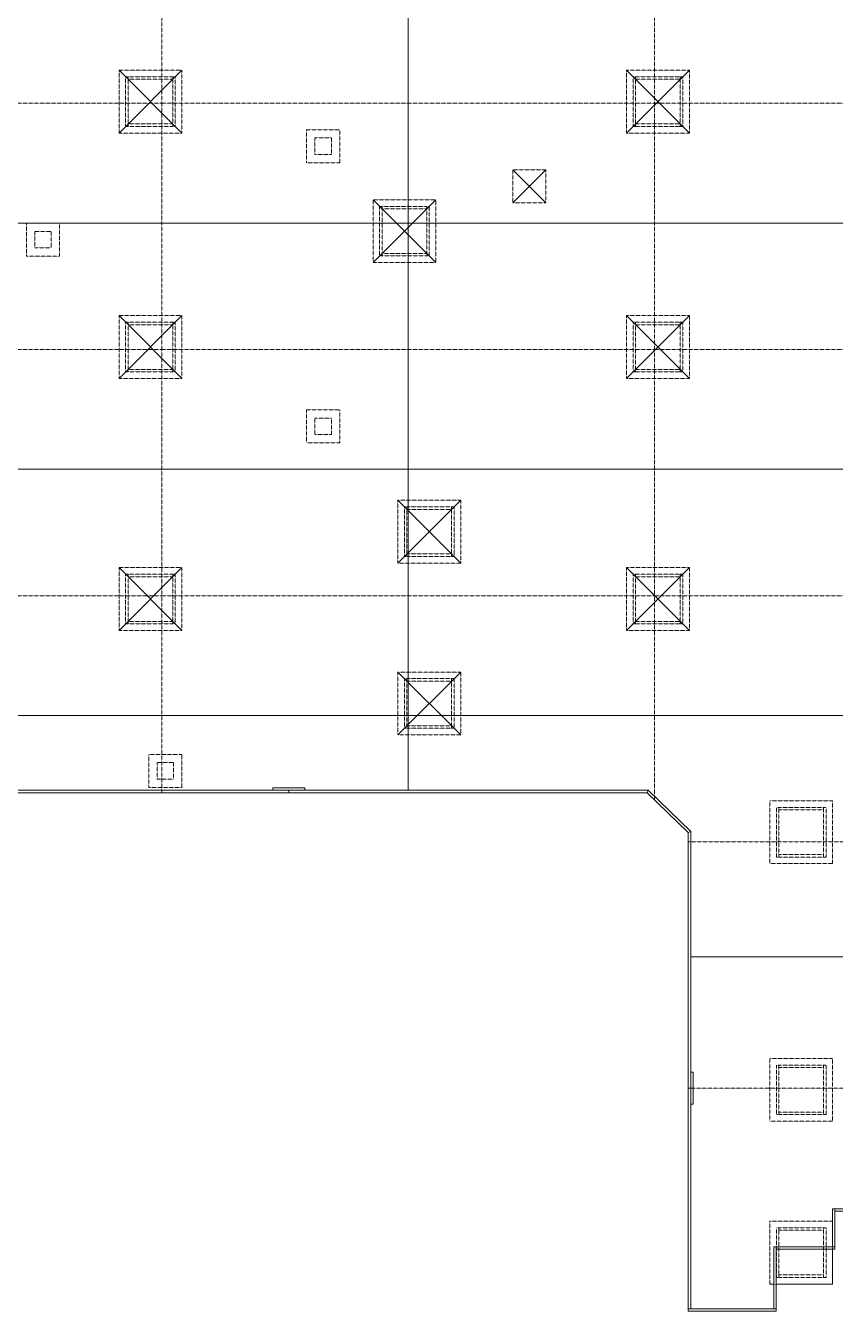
# Model space of a CAD drawing. Header units: millimetres. Extents: x -20225 to 19535, y -17853 to 10707.
# Drawn here: x 6488 to 11385, y -7135 to 644 of the extents above; entities that cross this region are included whole.
import ezdxf

# ---------------------------------------------------------------- set-up
doc = ezdxf.new("R2010")
doc.units = ezdxf.units.MM
doc.linetypes.add('HIDDEN', pattern=[1.905, 1.27, -0.635])

msp = doc.modelspace()

# ---------------------------------------------------------------- linework, layer by layer
at = {"linetype": 'HIDDEN', "lineweight": 0}
for p, q in [((7312, 1664.7), (7312, 174.7)), ((10292, 1664.7), (10292, 174.7)), ((7052, -5.3), (7052, 374.7)), ((7052, 374.7), (7432, 374.7)), ((7092, 34.7), (7092, 334.7)), ((7092, 334.7), (7107, 334.7)), ((7107, 334.7), (7107, 34.7)), ((7107, 334.7), (7377, 334.7)), ((7107, 319.7), (7107, 334.7)), ((7377, 319.7), (7107, 319.7)), ((7377, 334.7), (7377, 319.7)), ((7377, 334.7), (7392, 334.7)), ((7377, 34.7), (7377, 334.7)), ((7392, 334.7), (7392, 34.7)), ((7432, 374.7), (7432, -5.3)), ((10122, -5.3), (10122, 374.7)), ((10122, 374.7), (10502, 374.7)), ((10162, 334.7), (10177, 334.7)), ((10162, 34.7), (10162, 334.7)), ((10177, 334.7), (10177, 34.7)), ((10177, 334.7), (10447, 334.7)), ((10177, 319.7), (10177, 334.7)), ((10447, 319.7), (10177, 319.7)), ((10447, 334.7), (10447, 319.7)), ((10447, 34.7), (10447, 334.7)), ((10447, 334.7), (10462, 334.7)), ((10462, 334.7), (10462, 34.7)), ((10502, 374.7), (10502, -5.3)), ((4332, 174.7), (7312, 174.7)), ((7312, 174.7), (10292, 174.7)), ((7312, 174.7), (7312, -1315.3)), ((10292, 174.7), (11542, 174.7)), ((10292, 174.7), (10292, -1315.3)), ((7107, 34.7), (7092, 34.7)), ((7107, 34.7), (7107, 49.7)), ((7107, 49.7), (7377, 49.7)), ((7377, 34.7), (7107, 34.7)), ((7377, 49.7), (7377, 34.7)), ((7392, 34.7), (7377, 34.7)), ((8187, -185.3), (8187, 14.7)), ((8187, 14.7), (8387, 14.7)), ((8387, 14.7), (8387, -185.3)), ((10177, 34.7), (10162, 34.7)), ((10177, 49.7), (10447, 49.7)), ((10177, 34.7), (10177, 49.7)), ((10447, 34.7), (10177, 34.7)), ((10447, 49.7), (10447, 34.7)), ((10462, 34.7), (10447, 34.7)), ((7432, -5.3), (7052, -5.3)), ((8237, -35.3), (8337, -35.3)), ((8237, -135.3), (8237, -35.3)), ((8337, -35.3), (8337, -135.3)), ((10502, -5.3), (10122, -5.3)), ((8337, -135.3), (8237, -135.3)), ((8387, -185.3), (8187, -185.3)), ((9433.5, -228.3), (9633.5, -228.3)), ((9433.5, -428.3), (9433.5, -228.3)), ((9633.5, -228.3), (9633.5, -428.3)), ((8588.6, -409), (8968.6, -409)), ((8588.6, -789), (8588.6, -409)), ((8628.6, -449), (8643.6, -449)), ((8628.6, -749), (8628.6, -449)), ((8643.6, -449), (8643.6, -749)), ((8643.6, -449), (8913.6, -449)), ((8643.6, -464), (8643.6, -449)), ((8913.6, -464), (8643.6, -464)), ((8913.6, -449), (8913.6, -464)), ((8913.6, -749), (8913.6, -449)), ((8913.6, -449), (8928.6, -449)), ((8928.6, -449), (8928.6, -749)), ((8968.6, -409), (8968.6, -789)), ((9633.5, -428.3), (9433.5, -428.3)), ((6492, -750.3), (6492, -550.3)), ((6542, -700.3), (6542, -600.3)), ((6542, -600.3), (6642, -600.3)), ((6642, -600.3), (6642, -700.3)), ((6692, -550.3), (6692, -750.3)), ((6692, -750.3), (6492, -750.3)), ((6642, -700.3), (6542, -700.3)), ((8643.6, -749), (8628.6, -749)), ((8643.6, -749), (8643.6, -734)), ((8643.6, -734), (8913.6, -734)), ((8913.6, -749), (8643.6, -749)), ((8913.6, -734), (8913.6, -749)), ((8928.6, -749), (8913.6, -749)), ((8968.6, -789), (8588.6, -789)), ((7052, -1110.3), (7432, -1110.3)), ((7052, -1490.3), (7052, -1110.3)), ((7092, -1150.3), (7107, -1150.3)), ((7092, -1450.3), (7092, -1150.3)), ((7107, -1150.3), (7107, -1450.3)), ((7107, -1150.3), (7377, -1150.3)), ((7107, -1165.3), (7107, -1150.3)), ((7377, -1165.3), (7107, -1165.3)), ((7377, -1450.3), (7377, -1150.3)), ((7377, -1150.3), (7392, -1150.3)), ((7377, -1150.3), (7377, -1165.3)), ((7392, -1150.3), (7392, -1450.3)), ((7432, -1110.3), (7432, -1490.3)), ((10122, -1110.3), (10502, -1110.3)), ((10122, -1490.3), (10122, -1110.3)), ((10162, -1450.3), (10162, -1150.3)), ((10162, -1150.3), (10177, -1150.3)), ((10177, -1150.3), (10177, -1450.3)), ((10177, -1150.3), (10447, -1150.3)), ((10177, -1165.3), (10177, -1150.3)), ((10447, -1165.3), (10177, -1165.3)), ((10447, -1150.3), (10447, -1165.3)), ((10447, -1450.3), (10447, -1150.3)), ((10447, -1150.3), (10462, -1150.3)), ((10462, -1150.3), (10462, -1450.3)), ((10502, -1110.3), (10502, -1490.3)), ((4332, -1315.3), (7312, -1315.3)), ((7312, -1315.3), (7312, -2805.3)), ((7312, -1315.3), (10292, -1315.3)), ((10292, -1315.3), (11542, -1315.3)), ((10292, -1315.3), (10292, -2805.3)), ((7107, -1450.3), (7092, -1450.3)), ((7107, -1435.3), (7377, -1435.3)), ((7107, -1450.3), (7107, -1435.3)), ((7377, -1450.3), (7107, -1450.3)), ((7377, -1435.3), (7377, -1450.3)), ((7392, -1450.3), (7377, -1450.3)), ((10177, -1450.3), (10162, -1450.3)), ((10177, -1435.3), (10447, -1435.3)), ((10177, -1450.3), (10177, -1435.3)), ((10447, -1450.3), (10177, -1450.3)), ((10447, -1435.3), (10447, -1450.3)), ((10462, -1450.3), (10447, -1450.3)), ((7432, -1490.3), (7052, -1490.3)), ((10502, -1490.3), (10122, -1490.3)), ((8187, -1680.3), (8387, -1680.3)), ((8187, -1880.3), (8187, -1680.3)), ((8387, -1680.3), (8387, -1880.3)), ((8237, -1730.3), (8337, -1730.3)), ((8237, -1830.3), (8237, -1730.3)), ((8337, -1730.3), (8337, -1830.3)), ((8337, -1830.3), (8237, -1830.3)), ((8387, -1880.3), (8187, -1880.3)), ((8738.6, -2607.6), (8738.6, -2227.6)), ((8738.6, -2227.6), (9118.6, -2227.6)), ((9118.6, -2227.6), (9118.6, -2607.6)), ((8778.6, -2267.6), (8793.6, -2267.6)), ((8778.6, -2567.6), (8778.6, -2267.6)), ((8793.6, -2267.6), (8793.6, -2567.6)), ((8793.6, -2282.6), (8793.6, -2267.6)), ((8793.6, -2267.6), (9063.6, -2267.6)), ((9063.6, -2282.6), (8793.6, -2282.6)), ((9063.6, -2267.6), (9063.6, -2282.6)), ((9063.6, -2567.6), (9063.6, -2267.6)), ((9063.6, -2267.6), (9078.6, -2267.6)), ((9078.6, -2267.6), (9078.6, -2567.6)), ((8793.6, -2552.6), (9063.6, -2552.6)), ((8793.6, -2567.6), (8793.6, -2552.6)), ((9063.6, -2552.6), (9063.6, -2567.6)), ((7052, -2635.3), (7432, -2635.3)), ((7052, -3015.3), (7052, -2635.3)), ((7432, -2635.3), (7432, -3015.3)), ((9118.6, -2607.6), (8738.6, -2607.6)), ((8793.6, -2567.6), (8778.6, -2567.6)), ((9063.6, -2567.6), (8793.6, -2567.6)), ((9078.6, -2567.6), (9063.6, -2567.6)), ((10122, -2635.3), (10502, -2635.3)), ((10122, -3015.3), (10122, -2635.3)), ((10502, -2635.3), (10502, -3015.3)), ((7092, -2975.3), (7092, -2675.3)), ((7092, -2675.3), (7107, -2675.3)), ((7107, -2675.3), (7107, -2975.3)), ((7107, -2675.3), (7377, -2675.3)), ((7107, -2690.3), (7107, -2675.3)), ((7377, -2690.3), (7107, -2690.3)), ((7377, -2975.3), (7377, -2675.3)), ((7377, -2675.3), (7392, -2675.3)), ((7377, -2675.3), (7377, -2690.3)), ((7392, -2675.3), (7392, -2975.3)), ((10162, -2675.3), (10177, -2675.3)), ((10162, -2975.3), (10162, -2675.3)), ((10177, -2675.3), (10177, -2975.3)), ((10177, -2690.3), (10177, -2675.3)), ((10177, -2675.3), (10447, -2675.3)), ((10447, -2690.3), (10177, -2690.3)), ((10447, -2675.3), (10447, -2690.3)), ((10447, -2975.3), (10447, -2675.3)), ((10447, -2675.3), (10462, -2675.3)), ((10462, -2675.3), (10462, -2975.3)), ((4332, -2805.3), (7312, -2805.3)), ((7312, -2805.3), (10292, -2805.3)), ((7312, -2805.3), (7312, -3997)), ((10292, -2805.3), (10292, -4040.8)), ((10292, -2805.3), (12512, -2805.3)), ((7432, -3015.3), (7052, -3015.3)), ((7107, -2975.3), (7092, -2975.3)), ((7107, -2960.3), (7377, -2960.3)), ((7107, -2975.3), (7107, -2960.3)), ((7377, -2975.3), (7107, -2975.3)), ((7377, -2960.3), (7377, -2975.3)), ((7392, -2975.3), (7377, -2975.3)), ((10502, -3015.3), (10122, -3015.3)), ((10177, -2975.3), (10162, -2975.3)), ((10177, -2960.3), (10447, -2960.3)), ((10177, -2975.3), (10177, -2960.3)), ((10447, -2975.3), (10177, -2975.3)), ((10447, -2960.3), (10447, -2975.3)), ((10462, -2975.3), (10447, -2975.3)), ((8738.6, -3266.9), (9118.6, -3266.9)), ((8738.6, -3646.9), (8738.6, -3266.9)), ((9118.6, -3266.9), (9118.6, -3646.9)), ((8778.6, -3306.9), (8793.6, -3306.9)), ((8778.6, -3606.9), (8778.6, -3306.9)), ((8793.6, -3306.9), (8793.6, -3606.9)), ((8793.6, -3321.9), (8793.6, -3306.9)), ((8793.6, -3306.9), (9063.6, -3306.9)), ((9063.6, -3321.9), (8793.6, -3321.9)), ((9063.6, -3606.9), (9063.6, -3306.9)), ((9063.6, -3306.9), (9078.6, -3306.9)), ((9063.6, -3306.9), (9063.6, -3321.9)), ((9078.6, -3306.9), (9078.6, -3606.9)), ((9118.6, -3646.9), (8738.6, -3646.9)), ((8793.6, -3606.9), (8778.6, -3606.9)), ((8793.6, -3591.9), (9063.6, -3591.9)), ((8793.6, -3606.9), (8793.6, -3591.9)), ((9063.6, -3606.9), (8793.6, -3606.9)), ((9063.6, -3591.9), (9063.6, -3606.9)), ((9078.6, -3606.9), (9063.6, -3606.9)), ((7232, -3965.3), (7232, -3765.3)), ((7232, -3765.3), (7432, -3765.3)), ((7432, -3765.3), (7432, -3965.3)), ((7282, -3815.3), (7382, -3815.3)), ((7282, -3915.3), (7282, -3815.3)), ((7382, -3815.3), (7382, -3915.3)), ((7432, -3965.3), (7232, -3965.3)), ((7382, -3915.3), (7282, -3915.3)), ((10988.6, -4046.3), (11368.6, -4046.3)), ((10988.6, -4426.3), (10988.6, -4046.3)), ((11028.6, -4086.3), (11043.6, -4086.3)), ((11028.6, -4386.3), (11028.6, -4086.3)), ((11043.6, -4086.3), (11043.6, -4386.3)), ((11043.6, -4086.3), (11313.6, -4086.3)), ((11043.6, -4101.3), (11043.6, -4086.3)), ((11313.6, -4101.3), (11043.6, -4101.3)), ((11313.6, -4086.3), (11313.6, -4101.3)), ((11313.6, -4386.3), (11313.6, -4086.3)), ((11313.6, -4086.3), (11328.6, -4086.3)), ((11328.6, -4086.3), (11328.6, -4386.3)), ((11368.6, -4046.3), (11368.6, -4426.3)), ((10494.9, -4295.3), (12512, -4295.3)), ((11368.6, -4426.3), (10988.6, -4426.3)), ((11043.6, -4386.3), (11028.6, -4386.3)), ((11043.6, -4371.3), (11313.6, -4371.3)), ((11043.6, -4386.3), (11043.6, -4371.3)), ((11313.6, -4386.3), (11043.6, -4386.3)), ((11313.6, -4371.3), (11313.6, -4386.3)), ((11328.6, -4386.3), (11313.6, -4386.3)), ((10988.6, -5605.1), (11368.6, -5605.1)), ((10988.6, -5985.1), (10988.6, -5605.1)), ((11028.6, -5645.1), (11043.6, -5645.1)), ((11028.6, -5945.1), (11028.6, -5645.1)), ((11043.6, -5645.1), (11043.6, -5945.1)), ((11043.6, -5660.1), (11043.6, -5645.1)), ((11043.6, -5645.1), (11313.6, -5645.1)), ((11313.6, -5660.1), (11043.6, -5660.1)), ((11313.6, -5645.1), (11313.6, -5660.1)), ((11313.6, -5945.1), (11313.6, -5645.1)), ((11313.6, -5645.1), (11328.6, -5645.1)), ((11328.6, -5645.1), (11328.6, -5945.1)), ((11368.6, -5605.1), (11368.6, -5985.1)), ((10509.9, -5688.3), (10509.9, -5882.3)), ((10509.9, -5785.3), (11847, -5785.3)), ((11368.6, -5985.1), (10988.6, -5985.1)), ((11043.6, -5945.1), (11028.6, -5945.1)), ((11043.6, -5930.1), (11313.6, -5930.1)), ((11043.6, -5945.1), (11043.6, -5930.1)), ((11313.6, -5945.1), (11043.6, -5945.1)), ((11313.6, -5930.1), (11313.6, -5945.1)), ((11328.6, -5945.1), (11313.6, -5945.1)), ((10988.6, -6970.3), (10988.6, -6590.3)), ((10988.6, -6590.3), (11368.6, -6590.3)), ((11368.6, -6590.3), (11368.6, -6760.3)), ((11028.6, -6630.3), (11043.6, -6630.3)), ((11028.6, -6930.3), (11028.6, -6630.3)), ((11043.6, -6630.3), (11043.6, -6930.3)), ((11043.6, -6645.3), (11043.6, -6630.3)), ((11043.6, -6630.3), (11313.6, -6630.3)), ((11313.6, -6645.3), (11043.6, -6645.3)), ((11313.6, -6630.3), (11313.6, -6645.3)), ((11313.6, -6930.3), (11313.6, -6630.3)), ((11313.6, -6630.3), (11328.6, -6630.3)), ((11328.6, -6630.3), (11328.6, -6930.3)), ((11043.6, -6915.3), (11313.6, -6915.3)), ((11043.6, -6930.3), (11043.6, -6915.3)), ((11313.6, -6915.3), (11313.6, -6930.3)), ((11027, -6970.3), (10988.6, -6970.3)), ((11043.6, -6930.3), (11028.6, -6930.3)), ((11313.6, -6930.3), (11043.6, -6930.3)), ((11328.6, -6930.3), (11313.6, -6930.3)), ((10494.9, -7120.3), (10494.9, -7135.3))]:
    msp.add_line(p, q, dxfattribs=at)
at = {"linetype": 'Continuous', "lineweight": 15}
for p, q in [((8802, 939.7), (8802, -550.3)), ((8802, -550.3), (5822, -550.3)), ((11527, -550.3), (8802, -550.3)), ((8802, -550.3), (8802, -2040.3)), ((5822, -2040.3), (8802, -2040.3)), ((8802, -2040.3), (11782, -2040.3)), ((8802, -2040.3), (8802, -3530.3)), ((8802, -3530.3), (5822, -3530.3)), ((11782, -3530.3), (8802, -3530.3)), ((8802, -3530.3), (8802, -3982)), ((7982.2, -3967), (7982.2, -3982)), ((8176.2, -3967), (7982.2, -3967)), ((8176.2, -3982), (8176.2, -3967)), ((8079.2, -3982), (5905.2, -3982.1)), ((5911.5, -3997.1), (8079.2, -3997)), ((7982.2, -3982), (8176.2, -3982)), ((8079.2, -3997), (8079.2, -3982)), ((10253.2, -3982), (8079.2, -3982)), ((8079.2, -3997), (10247.1, -3997)), ((10253.2, -3982), (10247.1, -3997)), ((10247.1, -3997), (10494.9, -4238.8)), ((10509.9, -4232.5), (10253.2, -3982)), ((10509.9, -4232.5), (10494.9, -4238.8)), ((10494.9, -4238.8), (10494.9, -5785.3)), ((10509.9, -5785.3), (10509.9, -4232.5)), ((10509.9, -4990.3), (10509.9, -5020.3)), ((11782, -4990.3), (10509.9, -4990.3)), ((10509.9, -4990.3), (10509.9, -5688.3)), ((11832, -4990.3), (10509.9, -4990.3)), ((10509.9, -5020.3), (10509.9, -5020.3)), ((10524.9, -5688.3), (10509.9, -5688.3)), ((10509.9, -5688.3), (10509.9, -5882.3)), ((10524.9, -5882.3), (10524.9, -5688.3)), ((10494.9, -5785.3), (10509.9, -5785.3)), ((10494.9, -5785.3), (10494.9, -7120.3)), ((10509.9, -7120.3), (10509.9, -5785.3)), ((10509.9, -5882.3), (10524.9, -5882.3)), ((10509.9, -5882.3), (10509.9, -7120.3)), ((11367, -6515.3), (11367, -6745.3)), ((11382, -6515.3), (11367, -6515.3)), ((11847, -6515.3), (11382, -6515.3)), ((11382, -6515.3), (11382, -6530.3)), ((11382, -6745.3), (11382, -6515.3)), ((11382, -6530.3), (11847, -6530.3)), ((11012, -6745.3), (11012, -7120.3)), ((11027, -6745.3), (11012, -6745.3)), ((11382, -6745.3), (11027, -6745.3)), ((11027, -6745.3), (11027, -6760.3)), ((11027, -7120.3), (11027, -6745.3)), ((11027, -6760.3), (11382, -6760.3)), ((11367, -6745.3), (11382, -6745.3)), ((11368.6, -6760.3), (11368.6, -6970.3)), ((11382, -6760.3), (11382, -6745.3)), ((11368.6, -6970.3), (11027, -6970.3)), ((11027, -7120.3), (10494.9, -7120.3)), ((10494.9, -7120.3), (10494.9, -7135.3)), ((10494.9, -7120.3), (10509.9, -7120.3)), ((10494.9, -7135.3), (11027, -7135.3)), ((11012, -7120.3), (11027, -7120.3)), ((11027, -7135.3), (11027, -7120.3))]:
    msp.add_line(p, q, dxfattribs=at)
at = {"lineweight": 30}
for p, q in [((7052, 374.7), (7432, -5.3)), ((7432, 374.7), (7052, -5.3)), ((10122, 374.7), (10502, -5.3)), ((10502, 374.7), (10122, -5.3)), ((9433.5, -228.3), (9633.5, -428.3)), ((9633.5, -228.3), (9433.5, -428.3)), ((8588.6, -409), (8968.6, -789)), ((8968.6, -409), (8588.6, -789)), ((7052, -1110.3), (7432, -1490.3)), ((7432, -1110.3), (7052, -1490.3)), ((10122, -1110.3), (10502, -1490.3)), ((10502, -1110.3), (10122, -1490.3)), ((8738.6, -2227.6), (9118.6, -2607.6)), ((9118.6, -2227.6), (8738.6, -2607.6)), ((7052, -2635.3), (7432, -3015.3)), ((7432, -2635.3), (7052, -3015.3)), ((10122, -2635.3), (10502, -3015.3)), ((10502, -2635.3), (10122, -3015.3)), ((8738.6, -3266.9), (9118.6, -3646.9)), ((9118.6, -3266.9), (8738.6, -3646.9))]:
    msp.add_line(p, q, dxfattribs=at)

doc.saveas('drawing.dxf')
